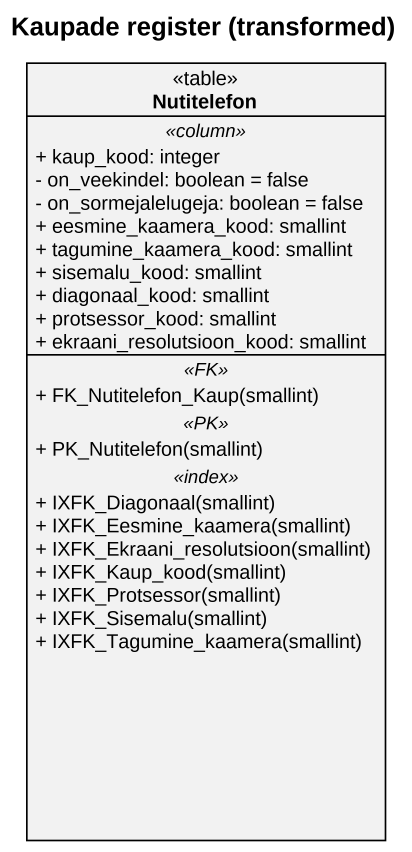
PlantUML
@startuml
title Kaupade register (transformed)
hide circle
hide empty members
skinparam classAttributeIconSize 0
class Nutitelefon <<table>> {
  .. <<column>> ..
  + kaup_kood: integer
  - on_veekindel: boolean = false
  - on_sormejalelugeja: boolean = false
  + eesmine_kaamera_kood: smallint
  + tagumine_kaamera_kood: smallint
  + sisemalu_kood: smallint
  + diagonaal_kood: smallint
  + protsessor_kood: smallint
  + ekraani_resolutsioon_kood: smallint
  .. <<FK>> ..
  + FK_Nutitelefon_Kaup(smallint)
  .. <<PK>> ..
  + PK_Nutitelefon(smallint)
  .. <<index>> ..
  + IXFK_Diagonaal(smallint)
  + IXFK_Eesmine_kaamera(smallint)
  + IXFK_Ekraani_resolutsioon(smallint)
  + IXFK_Kaup_kood(smallint)
  + IXFK_Protsessor(smallint)
  + IXFK_Sisemalu(smallint)
  + IXFK_Tagumine_kaamera(smallint)
}
@enduml
